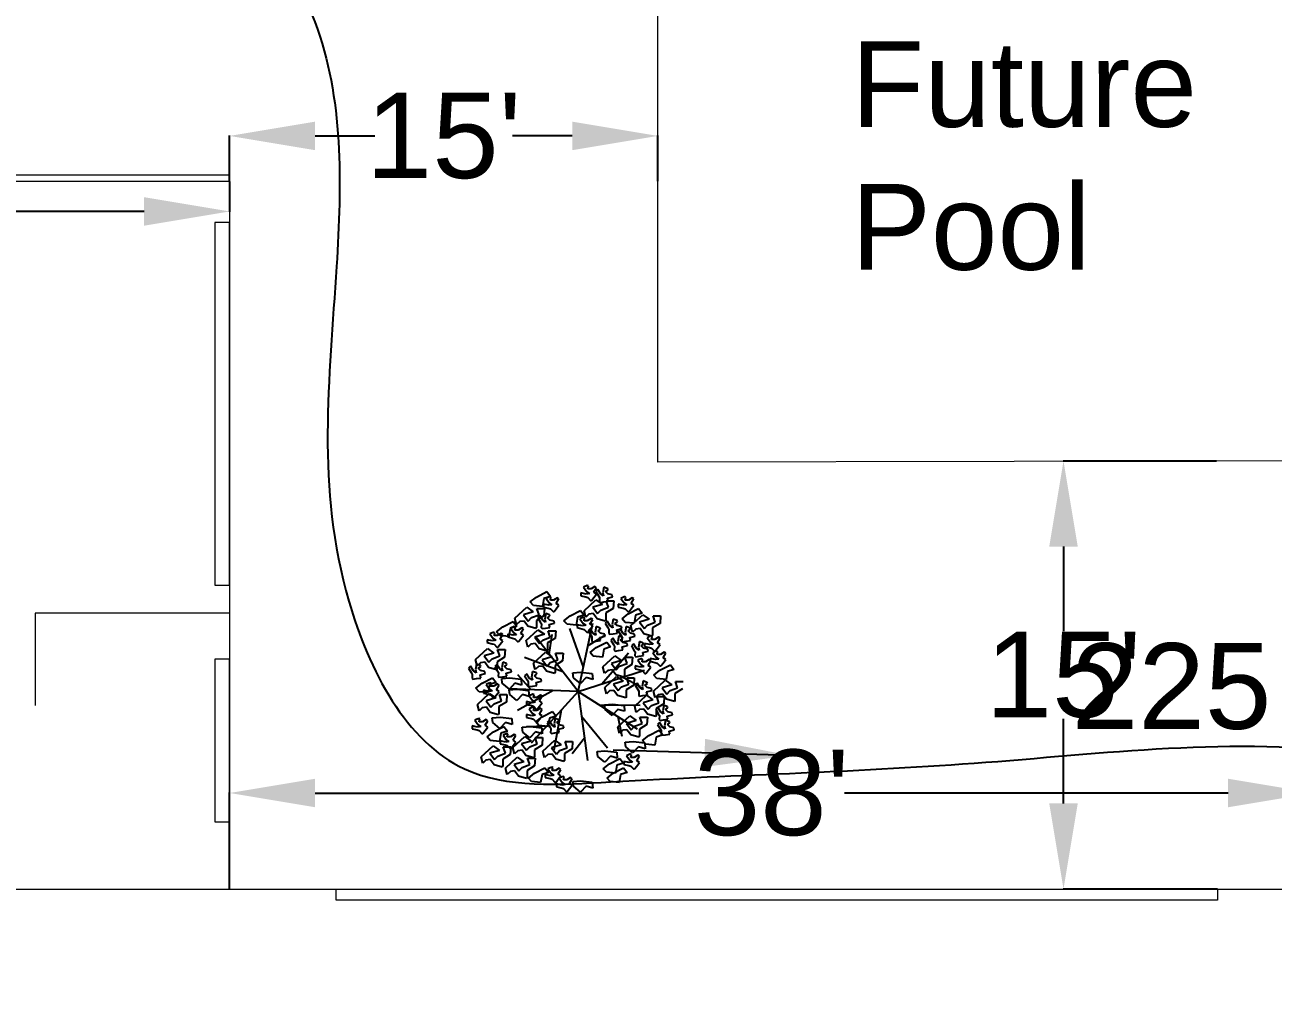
# Model space of a CAD drawing. Header units: inches. Extents: x 24644 to 29599, y 4928 to 7841.
# Drawn here: x 26045 to 26571, y 6790 to 7194 of the extents above; entities that cross this region are included whole.
import ezdxf

# ---------------------------------------------------------------- set-up
doc = ezdxf.new("R2010")
doc.units = ezdxf.units.IN
doc.header["$LTSCALE"] = 10
doc.header["$MEASUREMENT"] = 0
doc.linetypes.add('ACAD_ISO02W100', pattern=[15, 12, -3])
doc.layers.get('Defpoints').update_dxf_attribs({"linetype": 'ACAD_ISO02W100'})
doc.layers.add('Boundary', color=12, linetype='Continuous', lineweight=0)
for name, color, linetype in [('Existing contour', 30, 'Continuous'), ('New contour', 80, 'Continuous'), ('SD LINE', 4, 'Continuous'), ('TEXT', 7, 'Continuous'), ('Tree', 109, 'Continuous')]:
    doc.layers.add(name, color=color, linetype=linetype)
doc.styles.get("Standard").update_dxf_attribs({"font": 'arial.ttf'})
doc.dimstyles.get("Standard").update_dxf_attribs({"dimtxt": 36, "dimasz": 36, "dimexe": 0.18, "dimexo": 0.0625, "dimgap": 0.09, "dimtad": 0, "dimtih": 1, "dimtoh": 1, "dimdec": 0, "dimzin": 0, "dimdsep": 46, "dimlunit": 3, "dimtxsty": 'Standard', "dimcen": 0.09, "dimadec": 0, "dimazin": 0, "dimtfac": 1, "dimtdec": 0, "dimtofl": 0, "dimtmove": 0, "dimatfit": 3, "dimfxl": 1, "dimtolj": 1, "dimtzin": 0, "dimarcsym": 0})

# ---------------------------------------------------------------- blocks, each defined once
blk = doc.blocks.new('Tree')
at = {"color": 116, "true_color": 0x136734}
for p, q in [((-33.67, 20.02), (-29.28, 22.28)), ((-29.28, 22.28), (-27.77, 20.29)), ((-14.97, 21.76), (-14.97, 20.54)), ((-12.71, 21.27), (-14.97, 21.76)), ((-12.25, 24.91), (-13.84, 24.18)), ((-13.84, 24.18), (-12.48, 22.24)), ((-11.34, 21.51), (-12.71, 21.27)), ((-12.48, 22.24), (-11.34, 21.51)), ((-11.8, 24.67), (-12.25, 24.91)), ((-12.03, 23.46), (-11.8, 24.67)), ((-10.66, 23.46), (-12.03, 23.46)), ((-9.08, 24.43), (-10.66, 23.46)), ((-9.53, 22), (-8.4, 23.94)), ((-8.4, 21.27), (-9.53, 22)), ((-9.53, 19.81), (-8.4, 21.27)), ((-8.4, 23.94), (-9.08, 24.43)), ((-7.82, 23.21), (-8.68, 22.35)), ((-8.68, 22.35), (-7.58, 20.57)), ((-6.57, 21.26), (-7.82, 23.21)), ((-5.43, 20.47), (-6.57, 21.26)), ((-5.31, 24.12), (-5.72, 21.79)), ((-5.72, 21.79), (-5.43, 20.47)), ((-3.67, 23.52), (-5.31, 24.12)), ((-4.54, 22.33), (-3.52, 23.02)), ((-3.58, 21.37), (-4.54, 22.33)), ((-3.52, 23.02), (-3.67, 23.52)), ((-1.77, 20.93), (-3.58, 21.37)), ((-36.24, 17.93), (-33.67, 20.02)), ((-34.94, 16.42), (-36.24, 17.93)), ((-31.1, 16.04), (-34.94, 16.42)), ((-30.52, 19.42), (-31.1, 16.04)), ((-30.73, 17.03), (-30.73, 15.81)), ((-28.47, 16.54), (-30.73, 17.03)), ((-30.73, 15.81), (-28.69, 15.33)), ((-27.77, 20.29), (-30.52, 19.42)), ((-28.01, 20.18), (-29.6, 19.45)), ((-29.6, 19.45), (-28.24, 17.51)), ((-27.11, 16.78), (-28.47, 16.54)), ((-28.24, 17.51), (-27.11, 16.78)), ((-27.56, 19.94), (-28.01, 20.18)), ((-27.79, 18.73), (-27.56, 19.94)), ((-26.43, 18.73), (-27.79, 18.73)), ((-24.84, 19.7), (-26.43, 18.73)), ((-25.3, 17.27), (-24.16, 19.21)), ((-24.16, 16.54), (-25.3, 17.27)), ((-25.3, 15.08), (-24.16, 16.54)), ((-24.16, 19.21), (-24.84, 19.7)), ((-14.97, 20.54), (-12.93, 20.06)), ((-13.58, 14.26), (-8.59, 18.88)), ((-12.93, 20.06), (-12.03, 19.81)), ((-12.03, 19.81), (-10.89, 18.6)), ((-10.89, 18.6), (-10.44, 18.6)), ((-10.44, 18.6), (-9.53, 19.81)), ((-5.88, 16.93), (-9.95, 15.72)), ((-8.59, 18.88), (-5.88, 16.93)), ((-7.58, 20.57), (-7.12, 19.75)), ((-7.12, 19.75), (-7.17, 18.09)), ((-7.17, 18.09), (-6.85, 17.77)), ((-6.85, 17.77), (-5.35, 17.99)), ((-5.35, 17.99), (-3.52, 18.22)), ((-3.38, 15.72), (-4.29, 18.39)), ((-4.29, 18.39), (-1.12, 18.39)), ((-3.81, 19.54), (-1.63, 20.11)), ((-3.52, 18.22), (-3.81, 19.54)), ((-1.63, 20.11), (-1.77, 20.93)), ((-1.12, 18.39), (-1.34, 15.23)), ((0.8, 17.03), (0.8, 15.81)), ((3.06, 16.54), (0.8, 17.03)), ((0.8, 15.81), (2.83, 15.33)), ((3.51, 20.18), (1.93, 19.45)), ((1.93, 19.45), (3.29, 17.51)), ((4.42, 16.78), (3.06, 16.54)), ((3.29, 17.51), (4.42, 16.78)), ((3.97, 19.94), (3.51, 20.18)), ((3.74, 18.73), (3.97, 19.94)), ((5.1, 18.73), (3.74, 18.73)), ((6.69, 19.7), (5.1, 18.73)), ((6.23, 17.27), (7.36, 19.21)), ((7.36, 16.54), (6.23, 17.27)), ((6.23, 15.08), (7.36, 16.54)), ((7.36, 19.21), (6.69, 19.7)), ((-42.74, 11.11), (-37.75, 15.72)), ((-42.06, 8.44), (-42.74, 11.11)), ((-35.04, 13.78), (-39.12, 12.56)), ((-39.12, 12.56), (-37.08, 9.9)), ((-37.75, 15.72), (-35.04, 13.78)), ((-37.08, 9.9), (-35.72, 11.35)), ((-35.72, 11.35), (-32.54, 12.56)), ((-30.51, 12.08), (-33.68, 10.14)), ((-32.54, 12.56), (-33.45, 15.24)), ((-33.45, 15.24), (-30.28, 15.24)), ((-32.26, 12.17), (-33.12, 11.32)), ((-33.12, 11.32), (-32.02, 9.53)), ((-31, 10.23), (-32.26, 12.17)), ((-30.28, 15.24), (-30.51, 12.08)), ((-29.74, 13.09), (-30.15, 10.76)), ((-30.15, 10.76), (-29.87, 9.44)), ((-28.1, 12.48), (-29.74, 13.09)), ((-28.97, 11.29), (-27.96, 11.99)), ((-28.01, 10.33), (-28.97, 11.29)), ((-28.69, 15.33), (-27.79, 15.08)), ((-27.96, 11.99), (-28.1, 12.48)), ((-27.79, 15.08), (-26.66, 13.87)), ((-26.66, 13.87), (-26.2, 13.87)), ((-26.2, 13.87), (-25.3, 15.08)), ((-22.06, 10.05), (-19.49, 12.14)), ((-19.49, 12.14), (-15.09, 14.4)), ((-16.33, 11.53), (-16.91, 8.15)), ((-13.58, 12.41), (-16.33, 11.53)), ((-13.83, 11.51), (-15.41, 10.78)), ((-15.41, 10.78), (-14.05, 8.84)), ((-15.09, 14.4), (-13.58, 12.41)), ((-13.37, 11.27), (-13.83, 11.51)), ((-13.6, 10.06), (-13.37, 11.27)), ((-12.9, 11.59), (-13.58, 14.26)), ((-11.54, 12.81), (-12.9, 11.59)), ((-10.65, 11.03), (-12.24, 10.06)), ((-9.72, 13.05), (-11.54, 12.81)), ((-11.11, 8.6), (-9.98, 10.54)), ((-9.98, 10.54), (-10.65, 11.03)), ((-9.95, 15.72), (-7.91, 13.05)), ((-8.14, 10.86), (-9.72, 13.05)), ((-4.74, 9.89), (-8.14, 10.86)), ((-7.91, 13.05), (-6.55, 14.51)), ((-6.55, 14.51), (-3.38, 15.72)), ((-1.34, 15.23), (-4.51, 13.29)), ((-4.51, 13.29), (-4.51, 10.38)), ((-1.37, 10.72), (-1.78, 8.39)), ((0.27, 10.12), (-1.37, 10.72)), ((2.38, 10.83), (4.95, 12.92)), ((3.68, 9.33), (2.38, 10.83)), ((2.83, 15.33), (3.74, 15.08)), ((3.74, 15.08), (4.87, 13.87)), ((4.87, 13.87), (5.32, 13.87)), ((4.95, 12.92), (9.34, 15.19)), ((5.32, 13.87), (6.23, 15.08)), ((6.13, 7.96), (11.11, 12.57)), ((8.1, 12.32), (7.52, 8.94)), ((10.86, 13.19), (8.1, 12.32)), ((9.34, 15.19), (10.86, 13.19)), ((13.83, 10.63), (9.75, 9.41)), ((11.11, 12.57), (13.83, 10.63)), ((16.33, 9.41), (15.42, 12.09)), ((15.42, 12.09), (18.59, 12.09)), ((18.59, 12.09), (18.36, 8.93)), ((-50.43, 5.32), (-47.86, 7.41)), ((-49.13, 3.81), (-50.43, 5.32)), ((-47.86, 7.41), (-43.47, 9.67)), ((-44.71, 6.8), (-45.29, 3.42)), ((-41.95, 7.68), (-44.71, 6.8)), ((-42.99, 7.57), (-44.58, 6.84)), ((-44.58, 6.84), (-43.22, 4.9)), ((-43.47, 9.67), (-41.95, 7.68)), ((-42.54, 7.33), (-42.99, 7.57)), ((-42.77, 6.12), (-42.54, 7.33)), ((-41.4, 6.12), (-42.77, 6.12)), ((-40.7, 9.66), (-42.06, 8.44)), ((-39.82, 7.09), (-41.4, 6.12)), ((-38.89, 9.9), (-40.7, 9.66)), ((-40.27, 4.66), (-39.14, 6.6)), ((-39.14, 6.6), (-39.82, 7.09)), ((-37.3, 7.71), (-38.89, 9.9)), ((-38.01, 1.65), (-33.03, 6.26)), ((-33.91, 6.74), (-37.3, 7.71)), ((-33.68, 7.23), (-33.91, 6.74)), ((-33.68, 10.14), (-33.68, 7.23)), ((-33.03, 6.26), (-30.31, 4.32)), ((-32.02, 9.53), (-31.55, 8.72)), ((-31.55, 8.72), (-31.61, 7.06)), ((-31.61, 7.06), (-31.29, 6.74)), ((-31.29, 6.74), (-29.79, 6.96)), ((-29.87, 9.44), (-31, 10.23)), ((-29.79, 6.96), (-27.96, 7.18)), ((-27.81, 3.11), (-28.72, 5.78)), ((-28.72, 5.78), (-25.55, 5.78)), ((-28.24, 8.5), (-26.07, 9.07)), ((-27.96, 7.18), (-28.24, 8.5)), ((-26.2, 9.9), (-28.01, 10.33)), ((-26.07, 9.07), (-26.2, 9.9)), ((-25.55, 5.78), (-25.78, 2.62)), ((-20.75, 8.54), (-22.06, 10.05)), ((-16.91, 8.15), (-20.75, 8.54)), ((-13.9, -9.45), (-19.61, 6.76)), ((-16.55, 8.36), (-16.55, 7.14)), ((-14.28, 7.87), (-16.55, 8.36)), ((-16.55, 7.14), (-14.51, 6.66)), ((-16.13, -19.75), (-9.91, 8.95)), ((-14.51, 6.66), (-13.6, 6.41)), ((-12.92, 8.11), (-14.28, 7.87)), ((-14.05, 8.84), (-12.92, 8.11)), ((-12.24, 10.06), (-13.6, 10.06)), ((-13.6, 6.41), (-12.47, 5.2)), ((-12.02, 5.2), (-11.11, 6.41)), ((-10.97, 6.66), (-11.83, 5.8)), ((-11.83, 5.8), (-10.74, 4.01)), ((-9.98, 7.87), (-11.11, 8.6)), ((-11.11, 6.41), (-9.98, 7.87)), ((-9.72, 4.71), (-10.97, 6.66)), ((-8.46, 7.57), (-8.87, 5.24)), ((-6.82, 6.96), (-8.46, 7.57)), ((-7.69, 5.78), (-6.67, 6.47)), ((-6.73, 4.81), (-7.69, 5.78)), ((-6.67, 6.47), (-6.82, 6.96)), ((-4.51, 10.38), (-4.74, 9.89)), ((-3.88, 9.81), (-4.74, 8.95)), ((-4.74, 8.95), (-3.64, 7.17)), ((-2.63, 7.86), (-3.88, 9.81)), ((-3.64, 7.17), (-3.17, 6.35)), ((-3.17, 6.35), (-3.23, 4.69)), ((-1.49, 7.07), (-2.63, 7.86)), ((-1.78, 8.39), (-1.49, 7.07)), ((-0.6, 8.93), (0.42, 9.62)), ((0.37, 7.97), (-0.6, 8.93)), ((0.13, 6.14), (2.31, 6.71)), ((0.42, 4.82), (0.13, 6.14)), ((0.42, 9.62), (0.27, 10.12)), ((2.17, 7.53), (0.37, 7.97)), ((1.64, 6.66), (0.78, 5.8)), ((0.78, 5.8), (1.88, 4.01)), ((2.89, 4.71), (1.64, 6.66)), ((2.31, 6.71), (2.17, 7.53)), ((7.52, 8.94), (3.68, 9.33)), ((4.15, 7.57), (3.74, 5.24)), ((5.79, 6.96), (4.15, 7.57)), ((4.92, 5.78), (5.94, 6.47)), ((5.88, 4.81), (4.92, 5.78)), ((5.94, 6.47), (5.79, 6.96)), ((6.81, 5.29), (6.13, 7.96)), ((8.17, 6.5), (6.81, 5.29)), ((9.98, 6.74), (8.17, 6.5)), ((9.75, 9.41), (11.79, 6.74)), ((11.57, 4.56), (9.98, 6.74)), ((11.79, 6.74), (13.15, 8.2)), ((13.15, 8.2), (16.33, 9.41)), ((18.36, 8.93), (15.19, 6.99)), ((15.19, 6.99), (15.19, 4.07)), ((-54.38, 2.05), (-54.38, 0.84)), ((-52.12, 1.56), (-54.38, 2.05)), ((-54.38, 0.84), (-52.34, 0.35)), ((-51.66, 5.21), (-53.25, 4.48)), ((-53.25, 4.48), (-51.89, 2.54)), ((-52.34, 0.35), (-51.44, 0.11)), ((-50.75, 1.81), (-52.12, 1.56)), ((-51.89, 2.54), (-50.75, 1.81)), ((-51.21, 4.96), (-51.66, 5.21)), ((-51.44, 3.75), (-51.21, 4.96)), ((-50.07, 3.75), (-51.44, 3.75)), ((-51.44, 0.11), (-50.3, -1.11)), ((-48.49, 4.72), (-50.07, 3.75)), ((-49.85, -1.11), (-48.94, 0.11)), ((-45.29, 3.42), (-49.13, 3.81)), ((-48.94, 2.29), (-47.81, 4.24)), ((-47.81, 1.56), (-48.94, 2.29)), ((-48.94, 0.11), (-47.81, 1.56)), ((-47.81, 4.24), (-48.49, 4.72)), ((-45.71, 4.42), (-45.71, 3.2)), ((-43.45, 3.93), (-45.71, 4.42)), ((-45.71, 3.2), (-43.67, 2.72)), ((-43.67, 2.72), (-42.77, 2.47)), ((-42.08, 4.17), (-43.45, 3.93)), ((-43.22, 4.9), (-42.08, 4.17)), ((-42.77, 2.47), (-41.63, 1.26)), ((-41.63, 1.26), (-41.18, 1.26)), ((-41.18, 1.26), (-40.27, 2.47)), ((-39.14, 3.93), (-40.27, 4.66)), ((-40.27, 2.47), (-39.14, 3.93)), ((-37.33, -1.02), (-38.01, 1.65)), ((-35.97, 0.2), (-37.33, -1.02)), ((-34.16, 0.44), (-35.97, 0.2)), ((-30.31, 4.32), (-34.39, 3.11)), ((-34.39, 3.11), (-32.35, 0.44)), ((-32.57, -1.75), (-34.16, 0.44)), ((-16.13, -19.75), (-34.12, 3.46)), ((-32.35, 0.44), (-30.99, 1.9)), ((-30.99, 1.9), (-27.81, 3.11)), ((-25.78, 2.62), (-28.95, 0.68)), ((-28.95, 0.68), (-28.95, -2.23)), ((-28.23, -4.13), (-27.04, 4.24)), ((-12.47, 5.2), (-12.02, 5.2)), ((-11.95, -0.44), (-4.76, 4.03)), ((-10.74, 4.01), (-10.27, 3.2)), ((-10.27, 3.2), (-10.33, 1.54)), ((-10.33, 1.54), (-10.01, 1.22)), ((-10.01, 1.22), (-8.51, 1.44)), ((-8.59, 3.92), (-9.72, 4.71)), ((-8.87, 5.24), (-8.59, 3.92)), ((-8.51, 1.44), (-6.68, 1.67)), ((-8.45, -1.26), (-4.06, 1)), ((-6.96, 2.98), (-4.79, 3.56)), ((-6.68, 1.67), (-6.96, 2.98)), ((-4.92, 4.38), (-6.73, 4.81)), ((-4.79, 3.56), (-4.92, 4.38)), ((-4.06, 1), (-2.54, -0.99)), ((-3.23, 4.69), (-2.91, 4.37)), ((-2.91, 4.37), (-1.41, 4.59)), ((-1.52, 2.72), (-2.38, 1.86)), ((-2.38, 1.86), (-1.28, 0.07)), ((-0.26, 0.77), (-1.52, 2.72)), ((-1.41, 4.59), (0.42, 4.82)), ((-1.28, 0.07), (-0.81, -0.74)), ((0.87, -0.02), (-0.26, 0.77)), ((1, 3.63), (0.59, 1.3)), ((0.59, 1.3), (0.87, -0.02)), ((2.64, 3.02), (1, 3.63)), ((1.77, 1.84), (2.78, 2.53)), ((2.73, 0.87), (1.77, 1.84)), ((1.88, 4.01), (2.34, 3.2)), ((2.34, 3.2), (2.29, 1.54)), ((2.29, 1.54), (2.61, 1.22)), ((2.61, 1.22), (4.1, 1.44)), ((2.78, 2.53), (2.64, 3.02)), ((4.54, 0.44), (2.73, 0.87)), ((4.03, 3.92), (2.89, 4.71)), ((3.74, 5.24), (4.03, 3.92)), ((4.1, 1.44), (5.93, 1.67)), ((4.67, -0.38), (4.54, 0.44)), ((5.65, 2.98), (7.83, 3.56)), ((5.93, 1.67), (5.65, 2.98)), ((7.69, 4.38), (5.88, 4.81)), ((7.15, 0.35), (6.3, -0.51)), ((8.41, -1.6), (7.15, 0.35)), ((7.83, 3.56), (7.69, 4.38)), ((9.67, 1.26), (9.26, -1.07)), ((11.31, 0.66), (9.67, 1.26)), ((10.44, -0.53), (11.45, 0.16)), ((11.45, 0.16), (11.31, 0.66)), ((14.96, 3.59), (11.57, 4.56)), ((11.83, 0.48), (11.83, -0.74)), ((14.09, -0.01), (11.83, 0.48)), ((14.55, 3.63), (12.96, 2.9)), ((12.96, 2.9), (14.32, 0.96)), ((15.45, 0.23), (14.09, -0.01)), ((14.32, 0.96), (15.45, 0.23)), ((15, 3.39), (14.55, 3.63)), ((14.77, 2.18), (15, 3.39)), ((16.14, 2.18), (14.77, 2.18)), ((15.19, 4.07), (14.96, 3.59)), ((17.72, 3.15), (16.14, 2.18)), ((17.26, 0.72), (18.4, 2.66)), ((18.4, -0.01), (17.26, 0.72)), ((18.4, 2.66), (17.72, 3.15)), ((-59.29, -6.23), (-54.31, -1.62)), ((-51.59, -3.56), (-55.67, -4.78)), ((-55.67, -4.78), (-53.63, -7.45)), ((-54.31, -1.62), (-51.59, -3.56)), ((-52.27, -5.99), (-49.1, -4.78)), ((-50.3, -1.11), (-49.85, -1.11)), ((-49.1, -4.78), (-50.01, -2.1)), ((-50.01, -2.1), (-46.83, -2.1)), ((-46.83, -2.1), (-47.06, -5.26)), ((-34.86, -7.81), (-29.87, -3.19)), ((-29.18, -2.72), (-32.57, -1.75)), ((-27.16, -5.14), (-31.23, -6.35)), ((-29.87, -3.19), (-27.16, -5.14)), ((-28.95, -2.23), (-29.18, -2.72)), ((-24.66, -6.35), (-25.57, -3.68)), ((-25.57, -3.68), (-22.4, -3.68)), ((-22.4, -3.68), (-22.62, -6.84)), ((-11.02, -3.35), (-8.45, -1.26)), ((-9.72, -4.86), (-11.02, -3.35)), ((-5.88, -5.25), (-9.72, -4.86)), ((-6.1, -16.53), (5.09, -3.47)), ((-5.3, -1.87), (-5.88, -5.25)), ((-5.7, -9.38), (-0.71, -4.77)), ((-2.54, -0.99), (-5.3, -1.87)), ((-0.81, -0.74), (-0.87, -2.4)), ((-0.87, -2.4), (-0.55, -2.72)), ((-0.71, -4.77), (2.01, -6.71)), ((-0.55, -2.72), (0.95, -2.5)), ((0.95, -2.5), (2.78, -2.28)), ((2.5, -0.96), (4.67, -0.38)), ((2.78, -2.28), (2.5, -0.96)), ((6.3, -0.51), (7.39, -2.29)), ((7.39, -2.29), (7.86, -3.11)), ((7.86, -3.11), (7.8, -4.77)), ((7.8, -4.77), (8.12, -5.09)), ((8.12, -5.09), (9.62, -4.87)), ((9.54, -2.39), (8.41, -1.6)), ((9.26, -1.07), (9.54, -2.39)), ((9.62, -4.87), (11.45, -4.64)), ((11.4, -1.49), (10.44, -0.53)), ((11.17, -3.32), (13.34, -2.75)), ((11.45, -4.64), (11.17, -3.32)), ((13.21, -1.93), (11.4, -1.49)), ((11.83, -0.74), (13.87, -1.22)), ((13.34, -2.75), (13.21, -1.93)), ((13.87, -1.22), (14.77, -1.47)), ((14.77, -1.47), (15.91, -2.68)), ((16.91, -2.68), (15.33, -3.41)), ((15.33, -3.41), (16.69, -5.34)), ((15.91, -2.68), (16.36, -2.68)), ((16.36, -2.68), (17.26, -1.47)), ((17.37, -2.92), (16.91, -2.68)), ((17.14, -4.13), (17.37, -2.92)), ((18.5, -4.13), (17.14, -4.13)), ((17.26, -1.47), (18.4, -0.01)), ((20.09, -3.16), (18.5, -4.13)), ((19.63, -5.59), (20.76, -3.65)), ((20.76, -3.65), (20.09, -3.16)), ((-61.42, -9.11), (-62.28, -9.97)), ((-62.28, -9.97), (-61.18, -11.75)), ((-60.17, -11.05), (-61.42, -9.11)), ((-58.9, -8.2), (-59.32, -10.53)), ((-58.61, -8.9), (-59.29, -6.23)), ((-57.27, -8.8), (-58.9, -8.2)), ((-57.26, -7.69), (-58.61, -8.9)), ((-58.14, -9.99), (-57.12, -9.29)), ((-57.17, -10.95), (-58.14, -9.99)), ((-57.12, -9.29), (-57.27, -8.8)), ((-55.44, -7.45), (-57.26, -7.69)), ((-53.85, -9.63), (-55.44, -7.45)), ((-50.46, -10.6), (-53.85, -9.63)), ((-53.63, -7.45), (-52.27, -5.99)), ((-50.39, -8.32), (-51.24, -9.18)), ((-51.24, -9.18), (-50.15, -10.96)), ((-50.23, -10.11), (-50.46, -10.6)), ((-49.13, -10.27), (-50.39, -8.32)), ((-47.06, -5.26), (-50.23, -7.2)), ((-50.23, -7.2), (-50.23, -10.11)), ((-48, -11.06), (-49.13, -10.27)), ((-47.87, -7.41), (-48.28, -9.74)), ((-48.28, -9.74), (-48, -11.06)), ((-46.23, -8.01), (-47.87, -7.41)), ((-47.1, -9.2), (-46.09, -8.51)), ((-46.14, -10.16), (-47.1, -9.2)), ((-46.09, -8.51), (-46.23, -8.01)), ((-44.33, -10.6), (-46.14, -10.16)), ((-22.58, -11.42), (-38.68, -5.38)), ((-34.18, -10.48), (-34.86, -7.81)), ((-32.82, -9.26), (-34.18, -10.48)), ((-31.01, -9.02), (-32.82, -9.26)), ((-31.23, -6.35), (-29.2, -9.02)), ((-29.42, -11.21), (-31.01, -9.02)), ((-29.2, -9.02), (-27.83, -7.56)), ((-27.83, -7.56), (-24.66, -6.35)), ((-22.62, -6.84), (-25.8, -8.78)), ((-25.8, -8.78), (-25.8, -11.69)), ((-5.01, -12.05), (-5.7, -9.38)), ((2.01, -6.71), (-2.07, -7.93)), ((-2.07, -7.93), (-0.03, -10.6)), ((-0.03, -10.6), (1.33, -9.14)), ((1.33, -9.14), (4.5, -7.93)), ((6.54, -8.41), (3.37, -10.35)), ((3.37, -10.35), (3.37, -13.27)), ((4.5, -7.93), (3.59, -5.25)), ((3.59, -5.25), (6.76, -5.25)), ((6.76, -5.25), (6.54, -8.41)), ((7.89, -8.98), (7.89, -10.2)), ((10.15, -9.47), (7.89, -8.98)), ((7.89, -10.2), (9.93, -10.68)), ((10.61, -5.83), (9.02, -6.56)), ((9.02, -6.56), (10.38, -8.5)), ((11.51, -9.23), (10.15, -9.47)), ((10.38, -8.5), (11.51, -9.23)), ((11.06, -6.07), (10.61, -5.83)), ((10.83, -7.28), (11.06, -6.07)), ((12.19, -7.28), (10.83, -7.28)), ((13.78, -6.31), (12.19, -7.28)), ((13.32, -8.74), (14.46, -6.8)), ((14.46, -9.47), (13.32, -8.74)), ((13.32, -10.93), (14.46, -9.47)), ((14.46, -6.8), (13.78, -6.31)), ((14.19, -5.83), (14.19, -7.04)), ((16.46, -6.32), (14.19, -5.83)), ((14.19, -7.04), (16.23, -7.53)), ((16.23, -7.53), (17.14, -7.77)), ((17.82, -6.07), (16.46, -6.32)), ((16.69, -5.34), (17.82, -6.07)), ((17.14, -7.77), (18.27, -8.99)), ((18.27, -8.99), (18.72, -8.99)), ((18.35, -10.72), (22.74, -8.46)), ((18.72, -8.99), (19.63, -7.77)), ((20.76, -6.32), (19.63, -5.59)), ((19.63, -7.77), (20.76, -6.32)), ((24.25, -10.45), (21.5, -11.32)), ((22.74, -8.46), (24.25, -10.45)), ((-61.18, -11.75), (-60.71, -12.56)), ((-60.71, -12.56), (-60.77, -14.22)), ((-60.77, -14.22), (-60.45, -14.54)), ((-60.45, -14.54), (-58.95, -14.33)), ((-59.03, -11.84), (-60.17, -11.05)), ((-59.32, -10.53), (-59.03, -11.84)), ((-58.95, -14.33), (-57.12, -14.1)), ((-57.41, -12.78), (-55.23, -12.21)), ((-57.12, -14.1), (-57.41, -12.78)), ((-55.37, -11.39), (-57.17, -10.95)), ((-56.53, -16.24), (-52.14, -13.97)), ((-55.23, -12.21), (-55.37, -11.39)), ((-52.14, -13.97), (-50.63, -15.97)), ((-50.15, -10.96), (-49.68, -11.78)), ((-49.68, -11.78), (-49.74, -13.44)), ((-49.74, -13.44), (-49.42, -13.76)), ((-49.42, -13.76), (-47.92, -13.54)), ((-48.29, -14.32), (-45, -14.01)), ((-48.05, -16.29), (-48.29, -14.32)), ((-47.92, -13.54), (-46.09, -13.31)), ((-46.37, -11.99), (-44.2, -11.42)), ((-46.09, -13.31), (-46.37, -11.99)), ((-45, -14.01), (-40.08, -14.56)), ((-44.2, -11.42), (-44.33, -10.6)), ((-35.87, -18.98), (-41.52, -12.68)), ((-40.08, -14.56), (-39.93, -17.06)), ((-37.77, -12.26), (-38.63, -13.12)), ((-38.63, -13.12), (-37.53, -14.9)), ((-36.52, -14.21), (-37.77, -12.26)), ((-37.53, -14.9), (-37.07, -15.72)), ((-37.07, -15.72), (-37.12, -17.38)), ((-35.38, -15), (-36.52, -14.21)), ((-35.26, -11.35), (-35.67, -13.68)), ((-35.67, -13.68), (-35.38, -15)), ((-33.62, -11.95), (-35.26, -11.35)), ((-34.49, -13.14), (-33.47, -12.45)), ((-33.53, -14.1), (-34.49, -13.14)), ((-33.76, -15.93), (-31.58, -15.36)), ((-33.47, -12.45), (-33.62, -11.95)), ((-31.72, -14.54), (-33.53, -14.1)), ((-31.58, -15.36), (-31.72, -14.54)), ((-26.02, -12.18), (-29.42, -11.21)), ((-25.8, -11.69), (-26.02, -12.18)), ((-18.34, -11.95), (-15.04, -11.64)), ((-18.09, -13.93), (-18.34, -11.95)), ((-15.11, -16.38), (-18.09, -13.93)), ((-16.13, -19.75), (11.83, -10.78)), ((-12.76, -13.89), (-15.11, -16.38)), ((-15.04, -11.64), (-10.13, -12.19)), ((-9.98, -14.69), (-12.76, -13.89)), ((-10.13, -12.19), (-9.98, -14.69)), ((-3.66, -10.84), (-5.01, -12.05)), ((-4.91, -18.05), (0.08, -13.44)), ((-1.84, -10.6), (-3.66, -10.84)), ((-0.26, -12.78), (-1.84, -10.6)), ((2.79, -15.38), (-1.28, -16.6)), ((3.14, -13.75), (-0.26, -12.78)), ((0.08, -13.44), (2.79, -15.38)), ((2.68, -13.71), (10.15, -17.7)), ((3.37, -13.27), (3.14, -13.75)), ((5.29, -16.6), (4.38, -13.93)), ((4.38, -13.93), (7.55, -13.93)), ((7.55, -13.93), (7.33, -17.08)), ((9.93, -10.68), (10.83, -10.93)), ((10.83, -10.93), (11.97, -12.14)), ((11.25, -15.29), (10.83, -17.62)), ((12.88, -15.89), (11.25, -15.29)), ((11.97, -12.14), (12.42, -12.14)), ((12.42, -12.14), (13.32, -10.93)), ((15.59, -19.63), (20.57, -15.02)), ((15.78, -12.81), (18.35, -10.72)), ((17.08, -14.32), (15.78, -12.81)), ((20.92, -14.7), (17.08, -14.32)), ((20.57, -15.02), (23.29, -16.96)), ((21.5, -11.32), (20.92, -14.7)), ((25.78, -18.18), (24.87, -15.5)), ((24.87, -15.5), (28.05, -15.5)), ((-59.1, -18.33), (-56.53, -16.24)), ((-57.8, -19.83), (-59.1, -18.33)), ((-58.51, -25.15), (-53.52, -20.53)), ((-53.96, -20.22), (-57.8, -19.83)), ((-55.96, -19.23), (-55.96, -20.44)), ((-53.69, -19.72), (-55.96, -19.23)), ((-55.96, -20.44), (-53.92, -20.93)), ((-53.24, -16.07), (-54.82, -16.8)), ((-54.82, -16.8), (-53.46, -18.74)), ((-53.38, -16.84), (-53.96, -20.22)), ((-53.92, -20.93), (-53.01, -21.17)), ((-52.33, -19.47), (-53.69, -19.72)), ((-53.52, -20.53), (-50.8, -22.48)), ((-53.46, -18.74), (-52.33, -19.47)), ((-50.63, -15.97), (-53.38, -16.84)), ((-52.78, -16.32), (-53.24, -16.07)), ((-53.01, -17.53), (-52.78, -16.32)), ((-51.65, -17.53), (-53.01, -17.53)), ((-50.06, -16.56), (-51.65, -17.53)), ((-50.52, -18.99), (-49.39, -17.04)), ((-49.39, -19.72), (-50.52, -18.99)), ((-50.52, -21.17), (-49.39, -19.72)), ((-49.39, -17.04), (-50.06, -16.56)), ((-45.06, -18.75), (-48.05, -16.29)), ((-16.13, -19.75), (-45.47, -18.61)), ((-45.14, -19.05), (-41.84, -18.74)), ((-44.89, -21.02), (-45.14, -19.05)), ((-42.71, -16.26), (-45.06, -18.75)), ((-39.93, -17.06), (-42.71, -16.26)), ((-39.56, -20.99), (-41.91, -23.48)), ((-41.84, -18.74), (-36.93, -19.29)), ((-26.66, -19.34), (-41.63, -27.78)), ((-36.78, -21.79), (-39.56, -20.99)), ((-37.12, -17.38), (-36.8, -17.7)), ((-36.93, -19.29), (-36.78, -21.79)), ((-36.8, -17.7), (-35.31, -17.48)), ((-35.11, -20.8), (-36.69, -21.53)), ((-16.13, -19.75), (-35.86, -41.49)), ((-35.31, -17.48), (-33.48, -17.25)), ((-34.65, -21.05), (-35.11, -20.8)), ((-33.48, -17.25), (-33.76, -15.93)), ((-16.13, -19.75), (-12.15, -48.84)), ((-16.13, -19.75), (8.71, -35.4)), ((-4.23, -20.72), (-4.91, -18.05)), ((-2.87, -19.51), (-4.23, -20.72)), ((-1.05, -19.27), (-2.87, -19.51)), ((-1.28, -16.6), (0.76, -19.27)), ((0.53, -21.45), (-1.05, -19.27)), ((0.76, -19.27), (2.12, -17.81)), ((2.12, -17.81), (5.29, -16.6)), ((7.33, -17.08), (4.16, -19.02)), ((4.16, -19.02), (4.16, -21.94)), ((8.73, -16.2), (7.87, -17.06)), ((7.87, -17.06), (8.97, -18.84)), ((9.98, -18.15), (8.73, -16.2)), ((8.97, -18.84), (9.44, -19.66)), ((9.44, -19.66), (9.38, -21.32)), ((11.12, -18.94), (9.98, -18.15)), ((10.83, -17.62), (11.12, -18.94)), ((12.01, -17.08), (13.03, -16.39)), ((12.98, -18.04), (12.01, -17.08)), ((12.74, -19.87), (14.92, -19.3)), ((13.03, -21.19), (12.74, -19.87)), ((13.03, -16.39), (12.88, -15.89)), ((14.78, -18.48), (12.98, -18.04)), ((14.92, -19.3), (14.78, -18.48)), ((16.27, -22.3), (15.59, -19.63)), ((19.44, -20.84), (17.62, -21.08)), ((23.29, -16.96), (19.21, -18.18)), ((19.21, -18.18), (21.25, -20.84)), ((21.03, -23.03), (19.44, -20.84)), ((21.25, -20.84), (22.61, -19.39)), ((22.61, -19.39), (25.78, -18.18)), ((27.82, -18.66), (24.65, -20.6)), ((24.65, -20.6), (24.65, -23.51)), ((-57.82, -27.82), (-58.51, -25.15)), ((-50.8, -22.48), (-54.88, -23.69)), ((-54.88, -23.69), (-52.84, -26.36)), ((-53.01, -21.17), (-51.88, -22.39)), ((-52.84, -26.36), (-51.48, -24.9)), ((-51.88, -22.39), (-51.43, -22.39)), ((-51.48, -24.9), (-48.31, -23.69)), ((-51.43, -22.39), (-50.52, -21.17)), ((-46.27, -24.18), (-49.44, -26.12)), ((-49.44, -26.12), (-49.44, -29.03)), ((-48.31, -23.69), (-49.22, -21.02)), ((-49.22, -21.02), (-46.05, -21.02)), ((-46.05, -21.02), (-46.27, -24.18)), ((-41.91, -23.48), (-44.89, -21.02)), ((-37.83, -23.96), (-37.83, -25.17)), ((-35.56, -24.45), (-37.83, -23.96)), ((-37.83, -25.17), (-35.79, -25.66)), ((-36.69, -21.53), (-35.34, -23.47)), ((-35.79, -25.66), (-34.88, -25.9)), ((-34.2, -24.2), (-35.56, -24.45)), ((-35.34, -23.47), (-34.2, -24.2)), ((-34.88, -22.26), (-34.65, -21.05)), ((-33.52, -22.26), (-34.88, -22.26)), ((-34.88, -25.9), (-33.75, -27.12)), ((-31.93, -21.29), (-33.52, -22.26)), ((-33.3, -27.12), (-32.39, -25.9)), ((-32.39, -23.72), (-31.26, -21.77)), ((-31.26, -24.45), (-32.39, -23.72)), ((-32.39, -25.9), (-31.26, -24.45)), ((-31.26, -21.77), (-31.93, -21.29)), ((-7.21, -25.37), (9.98, -25.54)), ((-4.94, -25.35), (-1.65, -25.04)), ((-4.69, -27.33), (-4.94, -25.35)), ((-1.65, -25.04), (3.27, -25.59)), ((3.93, -22.42), (0.53, -21.45)), ((3.27, -25.59), (3.42, -28.09)), ((4.16, -21.94), (3.93, -22.42)), ((7.7, -25.94), (12.69, -21.32)), ((8.38, -28.61), (7.7, -25.94)), ((9.38, -21.32), (9.7, -21.64)), ((9.7, -21.64), (11.2, -21.42)), ((11.2, -21.42), (13.03, -21.19)), ((15.41, -23.27), (11.33, -24.48)), ((11.33, -24.48), (13.37, -27.15)), ((12.69, -21.32), (15.41, -23.27)), ((13.37, -27.15), (14.73, -25.69)), ((14.73, -25.69), (17.9, -24.48)), ((17.62, -21.08), (16.27, -22.3)), ((19.94, -24.97), (16.77, -26.91)), ((17.9, -24.48), (16.99, -21.81)), ((16.99, -21.81), (20.16, -21.81)), ((19.92, -25.54), (19.5, -27.87)), ((21.55, -26.14), (19.92, -25.54)), ((20.16, -21.81), (19.94, -24.97)), ((24.42, -24), (21.03, -23.03)), ((21.7, -26.63), (21.55, -26.14)), ((24.65, -23.51), (24.42, -24)), ((-57.97, -31.05), (-59.55, -31.78)), ((-57.51, -31.3), (-57.97, -31.05)), ((-56.47, -26.6), (-57.82, -27.82)), ((-57.74, -32.51), (-57.51, -31.3)), ((-54.65, -26.36), (-56.47, -26.6)), ((-53.07, -28.55), (-54.65, -26.36)), ((-49.67, -29.52), (-53.07, -28.55)), ((-52.24, -30.87), (-48.94, -30.56)), ((-51.99, -32.85), (-52.24, -30.87)), ((-49.44, -29.03), (-49.67, -29.52)), ((-48.94, -30.56), (-44.02, -31.11)), ((-44.02, -31.11), (-43.87, -33.61)), ((-37.83, -29.48), (-37.83, -30.69)), ((-35.56, -29.97), (-37.83, -29.48)), ((-37.83, -30.69), (-35.79, -31.17)), ((-35.11, -26.32), (-36.69, -27.05)), ((-36.69, -27.05), (-35.34, -28.99)), ((-35.79, -31.17), (-34.88, -31.42)), ((-34.2, -29.72), (-35.56, -29.97)), ((-35.34, -28.99), (-34.2, -29.72)), ((-34.65, -26.57), (-35.11, -26.32)), ((-34.88, -27.78), (-34.65, -26.57)), ((-33.52, -27.78), (-34.88, -27.78)), ((-34.88, -31.42), (-33.75, -32.63)), ((-33.88, -32.52), (-31.31, -30.43)), ((-33.75, -27.12), (-33.3, -27.12)), ((-31.93, -26.81), (-33.52, -27.78)), ((-33.3, -32.63), (-32.39, -31.42)), ((-32.39, -29.24), (-31.26, -27.29)), ((-31.26, -29.97), (-32.39, -29.24)), ((-32.39, -31.42), (-31.26, -29.97)), ((-31.26, -27.29), (-31.93, -26.81)), ((-31.31, -30.43), (-26.92, -28.16)), ((-28.16, -31.03), (-28.74, -34.41)), ((-25.4, -30.16), (-28.16, -31.03)), ((-26.92, -28.16), (-25.4, -30.16)), ((-23.21, -27.55), (-26.36, -44.45)), ((-25.8, -31.05), (-26.21, -33.38)), ((-24.16, -31.66), (-25.8, -31.05)), ((-14.7, -30.19), (-3.79, -43.47)), ((-1.71, -29.78), (-4.69, -27.33)), ((0.64, -27.29), (-1.71, -29.78)), ((0.59, -30.28), (2.33, -38.56)), ((0.61, -34.61), (5.6, -29.99)), ((3.42, -28.09), (0.64, -27.29)), ((5.6, -29.99), (8.31, -31.94)), ((9.74, -27.39), (8.38, -28.61)), ((11.56, -27.15), (9.74, -27.39)), ((10.81, -33.15), (9.9, -30.48)), ((9.9, -30.48), (13.07, -30.48)), ((13.14, -29.33), (11.56, -27.15)), ((13.07, -30.48), (12.85, -33.64)), ((16.54, -30.3), (13.14, -29.33)), ((17.4, -26.45), (16.54, -27.31)), ((16.54, -27.31), (17.64, -29.09)), ((16.77, -29.82), (16.54, -30.3)), ((16.77, -26.91), (16.77, -29.82)), ((18.65, -28.39), (17.4, -26.45)), ((17.64, -29.09), (18.11, -29.9)), ((18.11, -29.9), (18.05, -31.57)), ((19.79, -29.18), (18.65, -28.39)), ((19.5, -27.87), (19.79, -29.18)), ((19.87, -31.67), (21.7, -31.44)), ((20.68, -27.33), (21.7, -26.63)), ((21.65, -28.29), (20.68, -27.33)), ((21.41, -30.12), (23.59, -29.55)), ((21.7, -31.44), (21.41, -30.12)), ((23.45, -28.73), (21.65, -28.29)), ((23.59, -29.55), (23.45, -28.73)), ((-60.69, -34.2), (-60.69, -35.42)), ((-58.42, -34.69), (-60.69, -34.2)), ((-60.69, -35.42), (-58.65, -35.9)), ((-59.55, -31.78), (-58.19, -33.72)), ((-58.65, -35.9), (-57.74, -36.15)), ((-57.06, -34.45), (-58.42, -34.69)), ((-58.19, -33.72), (-57.06, -34.45)), ((-56.38, -32.51), (-57.74, -32.51)), ((-57.74, -36.15), (-56.61, -37.36)), ((-54.79, -31.54), (-56.38, -32.51)), ((-56.16, -37.36), (-55.25, -36.15)), ((-55.25, -33.97), (-54.12, -32.02)), ((-54.12, -34.69), (-55.25, -33.97)), ((-55.25, -36.15), (-54.12, -34.69)), ((-54.12, -32.02), (-54.79, -31.54)), ((-54.37, -38.82), (-51.8, -36.73)), ((-49.01, -35.3), (-51.99, -32.85)), ((-51.8, -36.73), (-47.41, -34.47)), ((-46.65, -32.81), (-49.01, -35.3)), ((-45.9, -36.46), (-48.65, -37.34)), ((-47.41, -34.47), (-45.9, -36.46)), ((-43.87, -33.61), (-46.65, -32.81)), ((-39.62, -34.81), (-36.33, -34.5)), ((-39.38, -36.79), (-39.62, -34.81)), ((-29.4, -34.38), (-37.86, -34.66)), ((-34.04, -36.75), (-36.39, -39.24)), ((-36.33, -34.5), (-31.41, -35.05)), ((-31.26, -37.55), (-34.04, -36.75)), ((-32.58, -34.02), (-33.88, -32.52)), ((-33.75, -32.63), (-33.3, -32.63)), ((-28.74, -34.41), (-32.58, -34.02)), ((-31.41, -35.05), (-31.26, -37.55)), ((-28.32, -31.97), (-29.17, -32.82)), ((-29.17, -32.82), (-28.08, -34.61)), ((-27.06, -33.91), (-28.32, -31.97)), ((-28.08, -34.61), (-27.61, -35.42)), ((-27.61, -35.42), (-27.67, -37.08)), ((-25.93, -34.7), (-27.06, -33.91)), ((-26.21, -33.38), (-25.93, -34.7)), ((-25.03, -32.85), (-24.02, -32.15)), ((-24.07, -33.81), (-25.03, -32.85)), ((-24.3, -35.64), (-22.13, -35.07)), ((-24.02, -36.96), (-24.3, -35.64)), ((-24.02, -32.15), (-24.16, -31.66)), ((-22.26, -34.24), (-24.07, -33.81)), ((-22.13, -35.07), (-22.26, -34.24)), ((1.29, -37.28), (0.61, -34.61)), ((2.65, -36.06), (1.29, -37.28)), ((4.46, -35.82), (2.65, -36.06)), ((8.31, -31.94), (4.23, -33.15)), ((4.23, -33.15), (6.27, -35.82)), ((6.05, -38.01), (4.46, -35.82)), ((6.27, -35.82), (7.64, -34.36)), ((7.64, -34.36), (10.81, -33.15)), ((12.85, -33.64), (9.67, -35.58)), ((9.67, -35.58), (9.67, -38.49)), ((13.62, -38.31), (18.01, -36.04)), ((18.19, -32.75), (17.33, -33.61)), ((17.33, -33.61), (18.43, -35.4)), ((18.01, -36.04), (19.53, -38.04)), ((18.05, -31.57), (18.37, -31.88)), ((19.44, -34.7), (18.19, -32.75)), ((18.37, -31.88), (19.87, -31.67)), ((18.43, -35.4), (18.9, -36.21)), ((18.9, -36.21), (18.84, -37.87)), ((20.58, -35.49), (19.44, -34.7)), ((20.7, -31.84), (20.29, -34.17)), ((20.29, -34.17), (20.58, -35.49)), ((22.34, -32.45), (20.7, -31.84)), ((21.47, -33.63), (22.49, -32.94)), ((22.44, -34.6), (21.47, -33.63)), ((22.2, -36.43), (24.38, -35.85)), ((22.49, -37.74), (22.2, -36.43)), ((22.49, -32.94), (22.34, -32.45)), ((24.24, -35.03), (22.44, -34.6)), ((24.38, -35.85), (24.24, -35.03)), ((-56.61, -37.36), (-56.16, -37.36)), ((-53.07, -40.33), (-54.37, -38.82)), ((-49.23, -40.72), (-53.07, -40.33)), ((-48.65, -37.34), (-49.23, -40.72)), ((-48.86, -40.51), (-48.86, -41.73)), ((-46.6, -41), (-48.86, -40.51)), ((-48.86, -41.73), (-46.82, -42.21)), ((-46.14, -37.36), (-47.73, -38.09)), ((-47.73, -38.09), (-46.37, -40.03)), ((-45.24, -40.76), (-46.6, -41)), ((-46.37, -40.03), (-45.24, -40.76)), ((-45.69, -37.6), (-46.14, -37.36)), ((-45.92, -38.81), (-45.69, -37.6)), ((-44.56, -38.81), (-45.92, -38.81)), ((-42.97, -37.84), (-44.56, -38.81)), ((-43.53, -43.28), (-38.54, -38.66)), ((-43.43, -40.27), (-42.29, -38.33)), ((-42.29, -41), (-43.43, -40.27)), ((-43.43, -42.45), (-42.29, -41)), ((-42.29, -38.33), (-42.97, -37.84)), ((-35.83, -40.61), (-39.91, -41.82)), ((-39.91, -41.82), (-37.87, -44.49)), ((-36.39, -39.24), (-39.38, -36.79)), ((-38.54, -38.66), (-35.83, -40.61)), ((-36.5, -43.03), (-33.33, -41.82)), ((-33.33, -41.82), (-34.24, -39.15)), ((-34.24, -39.15), (-31.07, -39.15)), ((-31.07, -39.15), (-31.29, -42.31)), ((-30.92, -44.85), (-25.93, -40.24)), ((-27.67, -37.08), (-27.35, -37.4)), ((-27.35, -37.4), (-25.85, -37.18)), ((-25.93, -40.24), (-23.22, -42.18)), ((-25.85, -37.18), (-24.02, -36.96)), ((-20.72, -43.4), (-21.63, -40.72)), ((-21.63, -40.72), (-18.46, -40.72)), ((-13.45, -39.32), (-18.68, -45.98)), ((-18.46, -40.72), (-18.68, -43.88)), ((3.73, -41.12), (7.03, -40.81)), ((3.98, -43.09), (3.73, -41.12)), ((9.45, -38.97), (6.05, -38.01)), ((7.03, -40.81), (11.94, -41.36)), ((9.67, -38.49), (9.45, -38.97)), ((11.05, -40.4), (13.62, -38.31)), ((12.35, -41.9), (11.05, -40.4)), ((11.94, -41.36), (12.09, -43.86)), ((16.19, -42.29), (12.35, -41.9)), ((16.77, -38.91), (16.19, -42.29)), ((19.53, -38.04), (16.77, -38.91)), ((18.84, -37.87), (19.16, -38.19)), ((19.16, -38.19), (20.66, -37.97)), ((20.66, -37.97), (22.49, -37.74)), ((-56.93, -47.22), (-51.94, -42.6)), ((-56.25, -49.89), (-56.93, -47.22)), ((-49.23, -44.55), (-53.3, -45.76)), ((-53.3, -45.76), (-51.27, -48.43)), ((-51.94, -42.6), (-49.23, -44.55)), ((-51.27, -48.43), (-49.9, -46.97)), ((-49.9, -46.97), (-46.73, -45.76)), ((-44.69, -46.25), (-47.87, -48.19)), ((-46.73, -45.76), (-47.64, -43.09)), ((-47.64, -43.09), (-44.47, -43.09)), ((-46.82, -42.21), (-45.92, -42.45)), ((-45.92, -42.45), (-44.78, -43.67)), ((-44.78, -43.67), (-44.33, -43.67)), ((-44.47, -43.09), (-44.69, -46.25)), ((-44.33, -43.67), (-43.43, -42.45)), ((-42.85, -45.95), (-43.53, -43.28)), ((-41.49, -44.73), (-42.85, -45.95)), ((-39.68, -44.49), (-41.49, -44.73)), ((-38.09, -46.68), (-39.68, -44.49)), ((-34.69, -47.65), (-38.09, -46.68)), ((-37.87, -44.49), (-36.5, -43.03)), ((-34.47, -47.16), (-34.69, -47.65)), ((-31.29, -42.31), (-34.47, -44.25)), ((-34.47, -44.25), (-34.47, -47.16)), ((-30.24, -47.52), (-30.92, -44.85)), ((-28.88, -46.31), (-30.24, -47.52)), ((-27.07, -46.07), (-28.88, -46.31)), ((-23.22, -42.18), (-27.29, -43.4)), ((-27.29, -43.4), (-25.26, -46.07)), ((-25.48, -48.25), (-27.07, -46.07)), ((-25.26, -46.07), (-23.89, -44.61)), ((-23.89, -44.61), (-20.72, -43.4)), ((-18.68, -43.88), (-21.85, -45.82)), ((-21.85, -45.82), (-21.85, -48.74)), ((-8.1, -45.06), (-4.8, -44.75)), ((-7.85, -47.03), (-8.1, -45.06)), ((-4.87, -49.49), (-7.85, -47.03)), ((-2.51, -47), (-4.87, -49.49)), ((-4.8, -44.75), (0.12, -45.3)), ((0.27, -47.8), (-2.51, -47)), ((0.12, -45.3), (0.27, -47.8)), ((6.96, -45.55), (3.98, -43.09)), ((5.88, -46.03), (4.29, -46.76)), ((4.29, -46.76), (5.65, -48.7)), ((6.33, -46.27), (5.88, -46.03)), ((6.1, -47.48), (6.33, -46.27)), ((9.31, -43.06), (6.96, -45.55)), ((9.05, -46.51), (7.47, -47.48)), ((8.59, -48.94), (9.73, -47)), ((9.73, -47), (9.05, -46.51)), ((12.09, -43.86), (9.31, -43.06)), ((-54.89, -48.67), (-56.25, -49.89)), ((-53.08, -48.43), (-54.89, -48.67)), ((-51.49, -50.62), (-53.08, -48.43)), ((-48.09, -51.59), (-51.49, -50.62)), ((-47.87, -51.1), (-48.09, -51.59)), ((-47.87, -48.19), (-47.87, -51.1)), ((-46.68, -51.95), (-41.7, -47.33)), ((-46, -54.62), (-46.68, -51.95)), ((-38.98, -49.28), (-43.06, -50.49)), ((-43.06, -50.49), (-41.02, -53.16)), ((-41.7, -47.33), (-38.98, -49.28)), ((-41.02, -53.16), (-39.66, -51.7)), ((-39.66, -51.7), (-36.48, -50.49)), ((-34.45, -50.98), (-37.62, -52.92)), ((-36.48, -50.49), (-37.39, -47.82)), ((-37.39, -47.82), (-34.22, -47.82)), ((-34.46, -54.07), (-30.07, -51.81)), ((-34.22, -47.82), (-34.45, -50.98)), ((-30.07, -51.81), (-28.56, -53.8)), ((-27.23, -51.54), (-28.81, -52.27)), ((-28.81, -52.27), (-27.45, -54.21)), ((-26.77, -51.79), (-27.23, -51.54)), ((-27, -53), (-26.77, -51.79)), ((-24.05, -52.03), (-25.64, -53)), ((-22.08, -49.22), (-25.48, -48.25)), ((-24.51, -54.46), (-23.38, -52.51)), ((-23.38, -52.51), (-24.05, -52.03)), ((-21.85, -48.74), (-22.08, -49.22)), ((-5.5, -52.22), (-2.93, -50.13)), ((-4.2, -53.73), (-5.5, -52.22)), ((-2.93, -50.13), (1.46, -47.87)), ((-1.36, -54.07), (3.04, -51.81)), ((0.22, -50.74), (-0.36, -54.11)), ((2.97, -49.86), (0.22, -50.74)), ((1.46, -47.87), (2.97, -49.86)), ((3.04, -51.81), (4.55, -53.8)), ((3.16, -49.18), (3.16, -50.4)), ((5.42, -49.67), (3.16, -49.18)), ((3.16, -50.4), (5.2, -50.88)), ((5.2, -50.88), (6.1, -51.13)), ((6.78, -49.43), (5.42, -49.67)), ((5.65, -48.7), (6.78, -49.43)), ((7.47, -47.48), (6.1, -47.48)), ((6.1, -51.13), (7.24, -52.34)), ((7.24, -52.34), (7.69, -52.34)), ((7.69, -52.34), (8.59, -51.13)), ((9.73, -49.67), (8.59, -48.94)), ((8.59, -51.13), (9.73, -49.67)), ((-44.64, -53.4), (-46, -54.62)), ((-42.83, -53.16), (-44.64, -53.4)), ((-41.24, -55.35), (-42.83, -53.16)), ((-37.85, -56.32), (-41.24, -55.35)), ((-37.62, -55.83), (-37.85, -56.32)), ((-37.62, -52.92), (-37.62, -55.83)), ((-37.03, -56.16), (-34.46, -54.07)), ((-35.73, -57.67), (-37.03, -56.16)), ((-31.89, -58.06), (-35.73, -57.67)), ((-31.31, -54.68), (-31.89, -58.06)), ((-28.56, -53.8), (-31.31, -54.68)), ((-29.94, -54.7), (-29.94, -55.91)), ((-27.68, -55.19), (-29.94, -54.7)), ((-29.94, -55.91), (-27.91, -56.4)), ((-27.91, -56.4), (-27, -56.64)), ((-26.32, -54.94), (-27.68, -55.19)), ((-27.45, -54.21), (-26.32, -54.94)), ((-25.64, -53), (-27, -53)), ((-27, -56.64), (-25.87, -57.86)), ((-25.42, -57.86), (-24.51, -56.64)), ((-23.38, -55.19), (-24.51, -54.46)), ((-24.51, -56.64), (-23.38, -55.19)), ((-22.5, -55.49), (-24.08, -56.22)), ((-24.08, -56.22), (-22.72, -58.15)), ((-22.04, -55.73), (-22.5, -55.49)), ((-22.27, -56.94), (-22.04, -55.73)), ((-20.91, -56.94), (-22.27, -56.94)), ((-19.32, -55.97), (-20.91, -56.94)), ((-19.78, -58.4), (-18.65, -56.45)), ((-18.65, -56.45), (-19.32, -55.97)), ((-18.34, -57.67), (-15.04, -57.36)), ((-18.09, -59.64), (-18.34, -57.67)), ((-15.04, -57.36), (-10.13, -57.91)), ((-0.36, -54.11), (-4.2, -53.73)), ((-3.93, -56.16), (-1.36, -54.07)), ((-2.63, -57.67), (-3.93, -56.16)), ((1.22, -58.06), (-2.63, -57.67)), ((1.8, -54.68), (1.22, -58.06)), ((4.55, -53.8), (1.8, -54.68)), ((-25.87, -57.86), (-25.42, -57.86)), ((-25.22, -58.64), (-25.22, -59.85)), ((-22.95, -59.13), (-25.22, -58.64)), ((-25.22, -59.85), (-23.18, -60.34)), ((-23.18, -60.34), (-22.27, -60.58)), ((-21.59, -58.88), (-22.95, -59.13)), ((-22.72, -58.15), (-21.59, -58.88)), ((-22.27, -60.58), (-21.14, -61.8)), ((-21.14, -61.8), (-20.69, -61.8)), ((-20.69, -61.8), (-19.78, -60.58)), ((-18.65, -59.13), (-19.78, -58.4)), ((-19.78, -60.58), (-18.65, -59.13)), ((-15.11, -62.1), (-18.09, -59.64)), ((-12.76, -59.61), (-15.11, -62.1)), ((-9.98, -60.41), (-12.76, -59.61)), ((-10.13, -57.91), (-9.98, -60.41))]:
    blk.add_line(p, q, dxfattribs=at)
blk = doc.blocks.new('*D80')
at = {"layer": 'Defpoints', "color": 0, "transparency": 16777216}
for p in [(26131.39, 6870.51), (26131.39, 6830.1), (26587.71, 6830.1)]:
    blk.add_point(p, dxfattribs=at)
at = {"layer": 'TEXT', "color": 0, "lineweight": -2, "transparency": 16777216}
for p, q in [((26131.39, 6830.16), (26131.39, 6870.69)), ((26167.39, 6870.51), (26328.92, 6870.51)), ((26551.71, 6870.51), (26390.17, 6870.51)), ((26587.71, 6830.16), (26587.71, 6870.69))]:
    blk.add_line(p, q, dxfattribs=at)
at = {"layer": 'TEXT', "color": 0, "transparency": 16777216}
for points in [[(26167.39, 6876.51), (26167.39, 6864.51), (26131.39, 6870.51)], [(26551.71, 6876.51), (26551.71, 6864.51), (26587.71, 6870.51)]]:
    blk.add_solid(points, dxfattribs=at)
at = {"layer": 'TEXT', "color": 0, "transparency": 16777216, "insert": (26359.55, 6870.51), "char_height": 36, "attachment_point": 5}
blk.add_mtext("\\A1;38'", dxfattribs=at)
blk = doc.blocks.new('*D81')
at = {"layer": 'Defpoints', "color": 0, "transparency": 16777216}
for p in [(26311.59, 7147.02), (26131.39, 7127.85), (26311.59, 7127.85)]:
    blk.add_point(p, dxfattribs=at)
at = {"layer": 'TEXT', "color": 0, "lineweight": -2, "transparency": 16777216}
for p, q in [((26131.39, 7127.91), (26131.39, 7147.2)), ((26167.39, 7147.02), (26192.54, 7147.02)), ((26275.59, 7147.02), (26250.43, 7147.02)), ((26311.59, 7127.91), (26311.59, 7147.2))]:
    blk.add_line(p, q, dxfattribs=at)
at = {"layer": 'TEXT', "color": 0, "transparency": 16777216}
for points in [[(26167.39, 7153.02), (26167.39, 7141.02), (26131.39, 7147.02)], [(26275.59, 7153.02), (26275.59, 7141.02), (26311.59, 7147.02)]]:
    blk.add_solid(points, dxfattribs=at)
at = {"layer": 'TEXT', "color": 0, "transparency": 16777216, "insert": (26221.49, 7147.02), "char_height": 36, "attachment_point": 5}
blk.add_mtext("\\A1;15'", dxfattribs=at)
blk = doc.blocks.new('*D82')
at = {"layer": 'Defpoints', "color": 0, "transparency": 16777216}
for p in [(26482.42, 7010.21), (26546.9, 7010.21), (26547.25, 6830.1)]:
    blk.add_point(p, dxfattribs=at)
at = {"layer": 'TEXT', "color": 0, "lineweight": -2, "transparency": 16777216}
for p, q in [((26546.83, 7010.21), (26482.24, 7010.21)), ((26482.42, 6974.21), (26482.42, 6938.63)), ((26482.42, 6866.1), (26482.42, 6901.68)), ((26547.19, 6830.1), (26482.24, 6830.1))]:
    blk.add_line(p, q, dxfattribs=at)
at = {"layer": 'TEXT', "color": 0, "transparency": 16777216}
for points in [[(26476.42, 6974.21), (26488.42, 6974.21), (26482.42, 7010.21)], [(26476.42, 6866.1), (26488.42, 6866.1), (26482.42, 6830.1)]]:
    blk.add_solid(points, dxfattribs=at)
at = {"layer": 'TEXT', "color": 0, "transparency": 16777216, "insert": (26482.42, 6920.15), "char_height": 36, "attachment_point": 5}
blk.add_mtext("\\A1;15'", dxfattribs=at)
blk = doc.blocks.new('*D97')
at = {"layer": 'Defpoints', "color": 0, "transparency": 16777216}
for p in [(25884.39, 7130.58), (26131.39, 7127.85), (26131.39, 7115.23)]:
    blk.add_point(p, dxfattribs=at)
at = {"layer": 'TEXT', "color": 0, "lineweight": -2, "transparency": 16777216}
for p, q in [((25884.39, 7130.52), (25884.39, 7115.05)), ((26131.39, 7127.79), (26131.39, 7115.05)), ((25920.39, 7115.23), (25969.81, 7115.23)), ((26095.39, 7115.23), (26031.7, 7115.23))]:
    blk.add_line(p, q, dxfattribs=at)
at = {"layer": 'TEXT', "color": 0, "transparency": 16777216}
for points in [[(25920.39, 7121.23), (25920.39, 7109.23), (25884.39, 7115.23)], [(26095.39, 7121.23), (26095.39, 7109.23), (26131.39, 7115.23)]]:
    blk.add_solid(points, dxfattribs=at)
at = {"layer": 'TEXT', "color": 0, "transparency": 16777216, "insert": (26000.75, 7115.23), "char_height": 36, "attachment_point": 5}
blk.add_mtext("\\A1;20'", dxfattribs=at)

msp = doc.modelspace()

# ---------------------------------------------------------------- linework, layer by layer
at = {"layer": 'Boundary'}
for p, q in [((25884.39, 7130.58), (26124.39, 7130.58)), ((26131.39, 7130.58), (26131.39, 6830.1)), ((26040.98, 6830.1), (26611.71, 6830.1))]:
    msp.add_line(p, q, dxfattribs=at)
for points in [[(26611.71, 7010.34), (26311.59, 7009.75), (26311.59, 7319.36), (26611.71, 7319.95)], [(26131.39, 7127.85), (25951.52, 7127.85), (25951.52, 7130.58), (26131.39, 7130.58)], [(26131.39, 6946.21), (26049.48, 6946.21), (26049.48, 6907.38)]]:
    msp.add_lwpolyline(points, dxfattribs=at)
for points in [[(26131.39, 7110.65), (26125.11, 7110.65), (26125.11, 6958.03), (26131.39, 6958.03)], [(26131.39, 6926.9), (26125.11, 6926.9), (26125.11, 6858.38), (26131.39, 6858.38)], [(26176.22, 6830.1), (26547.25, 6830.1), (26547.25, 6825.44), (26176.22, 6825.44)]]:
    msp.add_lwpolyline(points, close=True, dxfattribs=at)
at = {"layer": 'Existing contour', "linetype": 'ACAD_ISO02W100'}
msp.add_spline([(25194.01, 6943.34), (25279.13, 6929.62), (25375.23, 6899.45), (25457.6, 6874.77), (25498.78, 6869.28), (25594.88, 6828.14), (25759.62, 6784.26), (26097.34, 6652.61), (26316.99, 6452.38), (26476.24, 6394.79), (26791.71, 6290.56), (26956.73, 6238.45), (27118.73, 6183.59), (27242.28, 6131.48), (27497.24, 5908.57)], degree=3, dxfattribs=at)
at = {"layer": 'New contour'}
msp.add_spline([(25388.13, 6894.69), (25639.12, 7006.72), (25704.39, 7082.1), (25774.12, 7168.58), (25888.5, 7279.83), (25926.55, 7291.55), (25963.44, 7295.47), (25977.7, 7295.19), (26003.98, 7294.18), (26046.08, 7288.36), (26087.15, 7279.83), (26111.36, 7269.17), (26136.52, 7245.19), (26167.21, 7195), (26176.39, 7092.09), (26181.54, 6951.27), (26230.19, 6880.69), (26291.79, 6875.21), (26449.71, 6883.43), (26614.35, 6886.17), (26737.84, 6834.09), (26833.88, 6702.51), (26910.71, 6477.74), (26952.62, 6239.77)], degree=3, dxfattribs=at)

# ---------------------------------------------------------------- block references
at = {"layer": 'Tree'}
msp.add_blockref('Tree', (26294.2, 6932.97), dxfattribs=at)

# ---------------------------------------------------------------- texts
at = {"layer": 'New contour', "ltscale": 0.3, "insert": (26485.91, 6933.57), "char_height": 36.063, "attachment_point": 1}
msp.add_mtext_dynamic_manual_height_columns('{\\C3;225}', width=101.3501, gutter_width=1, heights=[43.65], dxfattribs=at)
at = {"layer": 'TEXT', "insert": (26393.01, 7186.88), "char_height": 36.0628, "attachment_point": 1}
msp.add_mtext_dynamic_manual_height_columns('Future Pool', width=36.0628, gutter_width=1, heights=[96.76], dxfattribs=at)

# ---------------------------------------------------------------- dimensions: what is measured, and where the dimension line sits
at = {"layer": 'TEXT'}
for base, p1, p2, picture, middle in [((26311.59, 7147.02), (26131.39, 7127.85), (26311.59, 7127.85), '*D81', (26221.49, 7147.02)), ((26131.39, 6870.51), (26587.71, 6830.1), (26131.39, 6830.1), '*D80', (26359.55, 6870.51))]:
    dim = msp.add_linear_dim(base=base, p1=p1, p2=p2, dimstyle='Standard', dxfattribs=at)
    dim.commit()
    dim.dimension.update_dxf_attribs({"geometry": picture, "text_midpoint": middle})
dim = msp.add_linear_dim(base=(26131.39, 7115.23), p1=(25884.39, 7130.58), p2=(26131.39, 7127.85), text="20'", dimstyle='Standard', dxfattribs=at)
dim.commit()
dim.dimension.update_dxf_attribs({"geometry": '*D97', "text_midpoint": (26000.75, 7115.23), "dimtype": 160})
dim = msp.add_linear_dim(base=(26482.42, 7010.21), p1=(26547.25, 6830.1), p2=(26546.9, 7010.21), angle=90, dimstyle='Standard', dxfattribs=at)
dim.commit()
dim.dimension.update_dxf_attribs({"geometry": '*D82', "text_midpoint": (26482.42, 6920.15)})

# ---------------------------------------------------------------- leaders
at = {"layer": 'SD LINE'}
msp.add_leader([(26367.33, 6886.31), (26292.83, 6888.51)], dimstyle='Standard', override={"dimgap": 0.09, "dimtad": 0}, dxfattribs=at)

doc.saveas('drawing.dxf')
